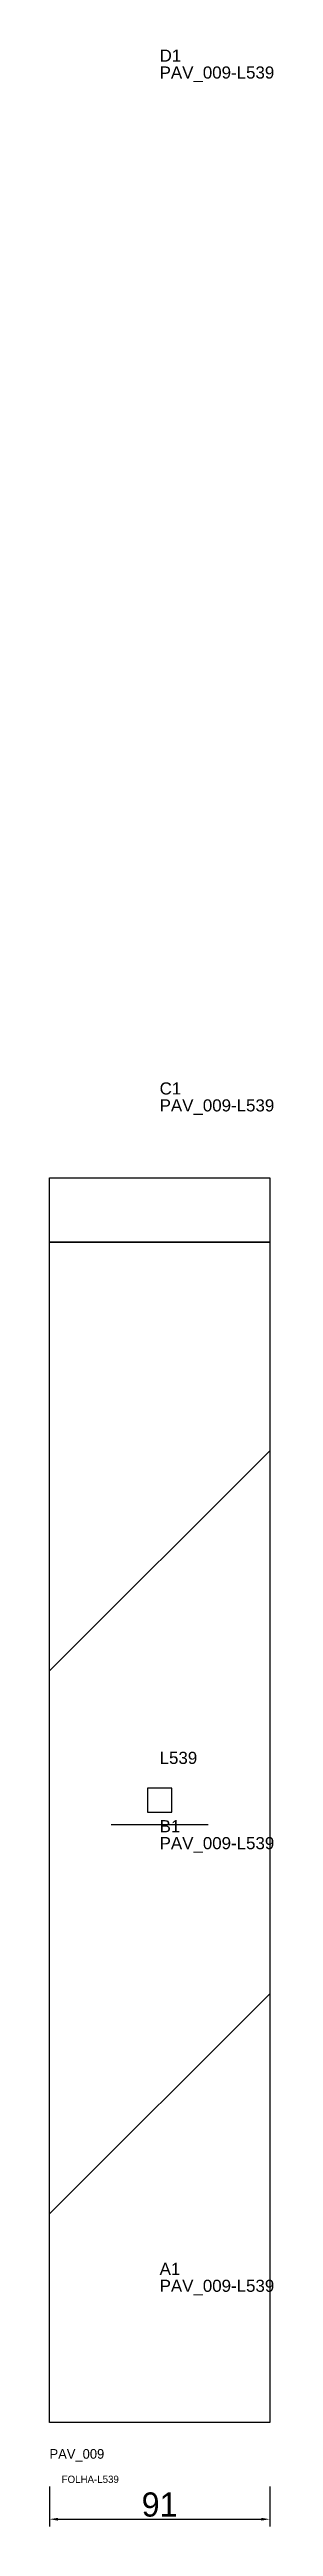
# Model space of a CAD drawing. Header units: metres. Extents: x 222 to 315, y -356 to 668.
import ezdxf

# ---------------------------------------------------------------- set-up
doc = ezdxf.new("R2010")
doc.units = ezdxf.units.M
for name, color, linetype in [('3', 3, 'CONTINUOUS'), ('AUX00', 7, 'CONTINUOUS'), ('COTA', 241, 'CONTINUOUS'), ('FOLHA', 255, 'CONTINUOUS'), ('Hachura', 251, 'CONTINUOUS'), ('NOMENCLATURA', 7, 'CONTINUOUS'), ('Nível', 160, 'CONTINUOUS'), ('Painéis', 200, 'CONTINUOUS'), ('Pilares', 5, 'CONTINUOUS'), ('SARR_2.2x7', 40, 'CONTINUOUS')]:
    doc.layers.add(name, color=color, linetype=linetype)
doc.styles.add('ARIAL', font='Arial.ttf')
doc.styles.add('STR_STANDARD', font='arial.ttf')
doc.dimstyles.new('EZ DXF', dxfattribs={"dimtxt": 10, "dimasz": 3.5, "dimexe": 3, "dimexo": 1.5, "dimgap": 1, "dimtad": 1, "dimdec": 1, "dimdsep": 46, "dimcen": 2.5, "dimazin": 3, "dimtfac": 1, "dimtmove": 0, "dimatfit": 3})

msp = doc.modelspace()

# ---------------------------------------------------------------- hatches: boundary and pattern name
at = {"layer": 'Hachura'}
h = msp.add_hatch(dxfattribs=at)
h.set_pattern_fill('ANSI31', scale=50)
h.paths.add_polyline_path([(222.2, -313), (222.2, 201.5), (313.2, 201.5), (313.2, -313)])
h = msp.add_hatch(dxfattribs=at)
h.set_pattern_fill('ANSI31', scale=50)
h.paths.add_polyline_path([(222.2, -313), (222.2, 201.5), (313.2, 201.5), (313.2, -313)])

# ---------------------------------------------------------------- linework, layer by layer
at = {"layer": '3'}
msp.add_lwpolyline([(222.2, 175), (313.2, 175)], close=True, dxfattribs=at)
msp.add_lwpolyline([(222.2, 175), (313.2, 175)], close=True, dxfattribs=at)
at = {"layer": 'Painéis', "color": 200}
for p, q in [((222.2, -313), (222.2, 201.5)), ((222.2, 201.5), (313.2, 201.5)), ((222.2, -313), (222.2, 201.5)), ((222.2, 201.5), (313.2, 201.5)), ((313.2, 201.5), (313.2, -313)), ((313.2, 201.5), (313.2, -313)), ((313.2, -313), (222.2, -313)), ((313.2, -313), (222.2, -313))]:
    msp.add_line(p, q, dxfattribs=at)
at = {"layer": 'Pilares'}
msp.add_lwpolyline([(262.7, -60.75), (272.7, -60.75), (272.7, -50.75), (262.7, -50.75)], close=True, dxfattribs=at)
msp.add_lwpolyline([(262.7, -60.75), (272.7, -60.75), (272.7, -50.75), (262.7, -50.75)], close=True, dxfattribs=at)
at = {"layer": 'SARR_2.2x7'}
msp.add_line((247.7, -65.75), (287.7, -65.75), dxfattribs=at)
msp.add_line((247.7, -65.75), (287.7, -65.75), dxfattribs=at)

# ---------------------------------------------------------------- texts
at = {"layer": '3', "style": 'STR_STANDARD'}
for s, p in [('D1', (267.7, 663)), ('D1', (267.7, 663)), ('C1', (267.7, 236)), ('C1', (267.7, 236)), ('B1', (267.7, -69)), ('B1', (267.7, -69)), ('A1', (267.7, -252)), ('A1', (267.7, -252))]:
    msp.add_text(s, height=5, dxfattribs=at).set_placement(p)
at = {"layer": 'AUX00', "style": 'STR_STANDARD'}
for p in [(267.7, 656), (267.7, 656), (267.7, 229), (267.7, 229), (267.7, -76), (267.7, -76), (267.7, -259), (267.7, -259)]:
    msp.add_text('PAV_009-L539', height=5, dxfattribs=at).set_placement(p)
at = {"layer": 'FOLHA'}
msp.add_text('FOLHA-L539', height=3, dxfattribs=at).set_placement((227.2, -338))
msp.add_text('FOLHA-L539', height=3, dxfattribs=at).set_placement((227.2, -338))
at = {"layer": 'NOMENCLATURA', "insert": (267.7, -35.75), "char_height": 5, "attachment_point": 1, "style": 'ARIAL'}
msp.add_mtext('L539', dxfattribs=at)
msp.add_mtext('L539', dxfattribs=at)
at = {"layer": 'Nível'}
msp.add_text('PAV_009', height=4, dxfattribs=at).set_placement((222.2, -328))
msp.add_text('PAV_009', height=4, dxfattribs=at).set_placement((222.2, -328))

# ---------------------------------------------------------------- dimensions: what is measured, and where the dimension line sits
at = {"layer": 'COTA'}
msp.add_linear_dim(base=(222.2, -353), p1=(222.2, -338), p2=(313.2, -338), dimstyle='EZ DXF', dxfattribs=at).render()
msp.add_linear_dim(base=(222.2, -353), p1=(222.2, -338), p2=(313.2, -338), dimstyle='EZ DXF', dxfattribs=at).render()

doc.saveas('drawing.dxf')
